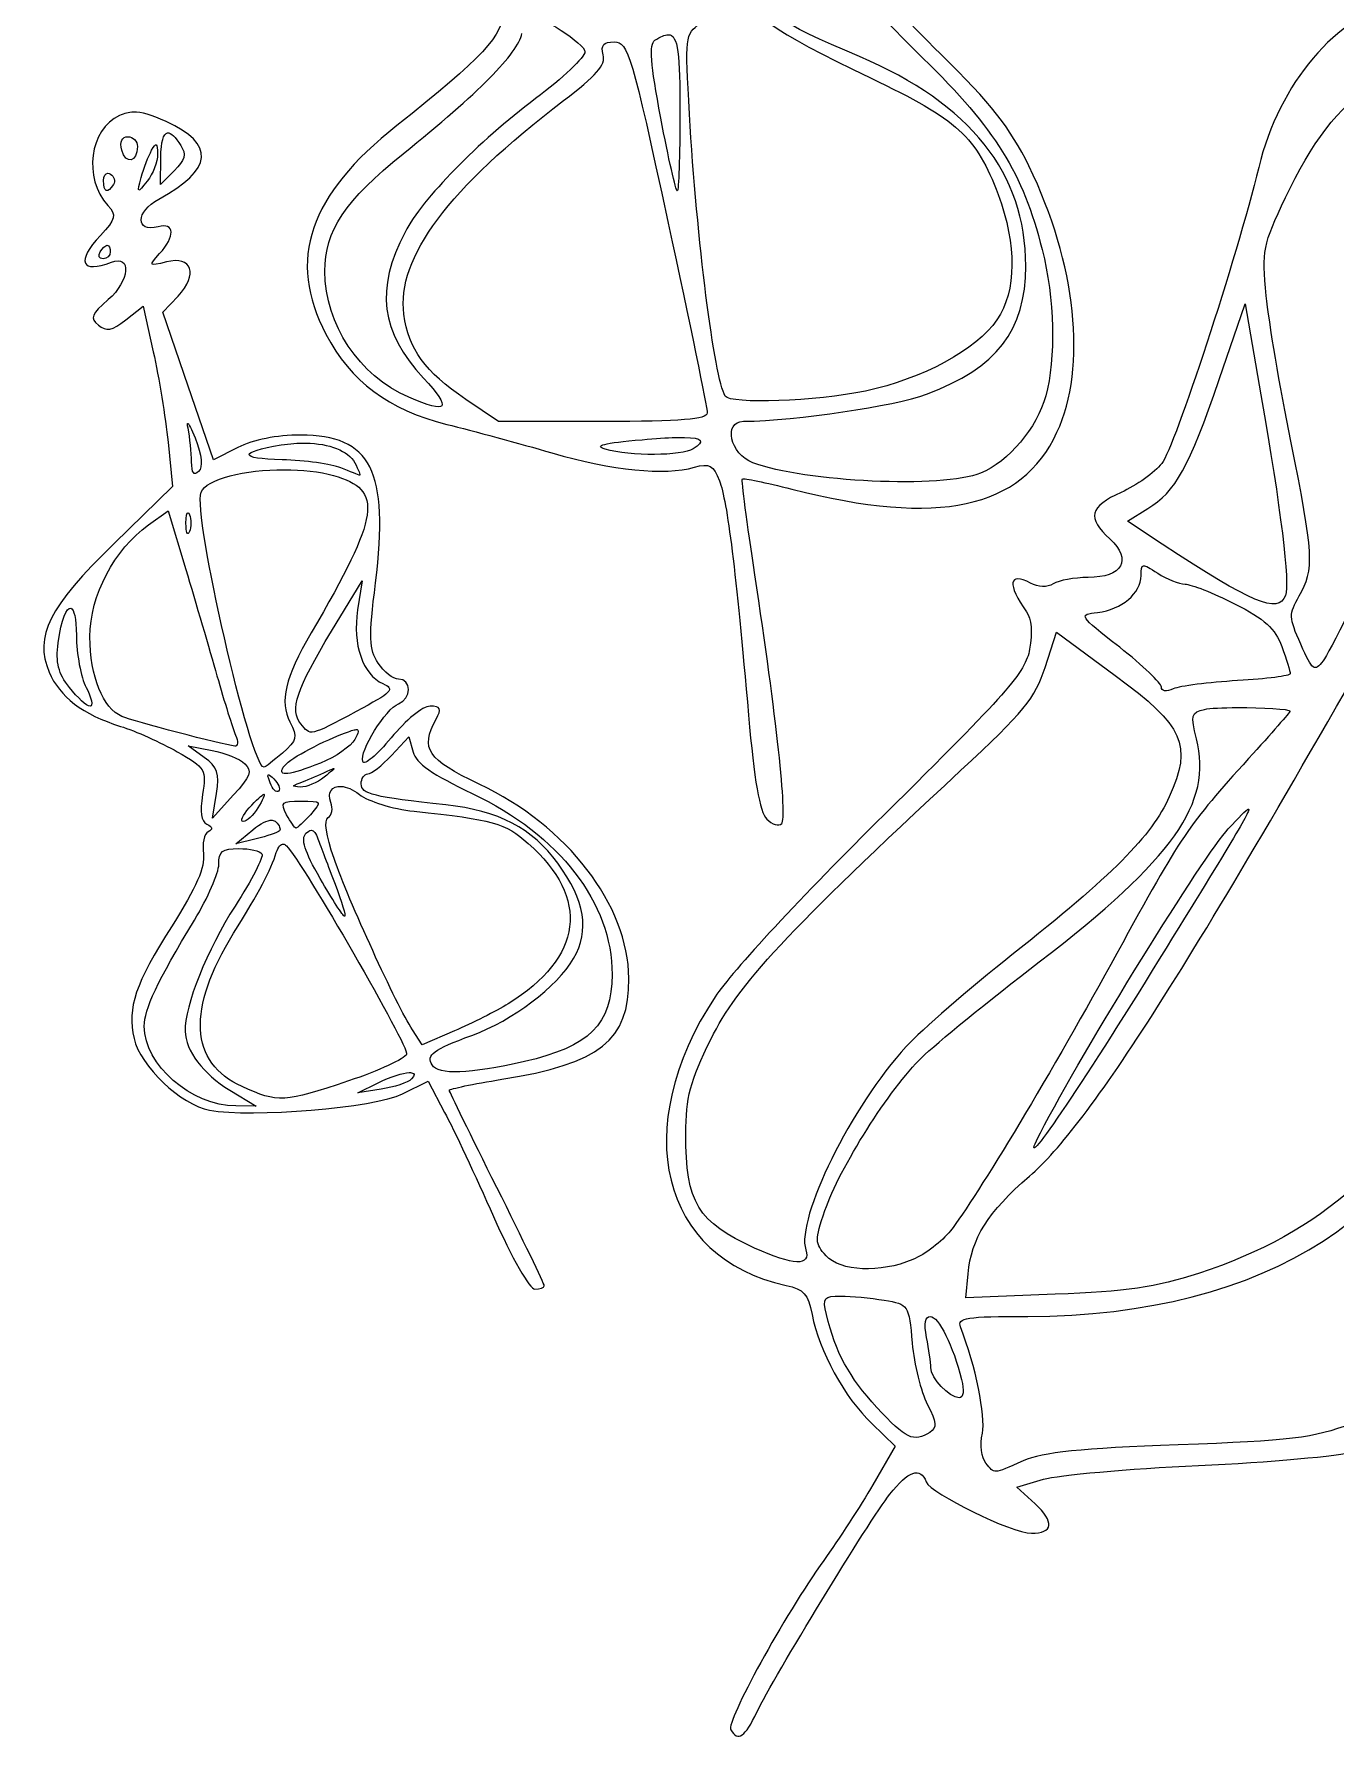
# Model space of a CAD drawing. Extents: x -354 to -51, y 1 to 137.
# Drawn here: x -354.2 to -303.5, y 22.4 to 89 of the extents above; entities that cross this region are included whole.
import ezdxf

# ---------------------------------------------------------------- set-up
doc = ezdxf.new("R2010")
doc.units = 0
doc.layers.add('Layer_1', color=7, linetype='CONTINUOUS')

msp = doc.modelspace()

# ---------------------------------------------------------------- linework, layer by layer
at = {"layer": 'Layer_1', "color": 7}
for points in [[(-331.602306, 88.696849), (-331.602306, 88.696849)], [(-329.503814, 88.976314), (-329.503814, 88.976314)], [(-350.366217, 85.954552), (-350.366753, 85.954552), (-350.366753, 85.954552)], [(-350.586153, 84.994336), (-350.586153, 84.994336)], [(-349.47987, 84.672978), (-349.47987, 84.672978)], [(-349.038333, 85.144267), (-349.037769, 85.144267)], [(-349.038333, 85.144267), (-349.038333, 85.144267)], [(-348.775951, 83.669216), (-349.314488, 83.130676), (-349.301252, 84.193971)], [(-351.37217, 83.568341), (-351.37217, 83.568341)], [(-351.388708, 80.761003), (-351.388708, 80.761003)], [(-346.295472, 72.865396), (-347.250738, 72.378673), (-348.237415, 75.259874), (-349.223528, 78.141628), (-348.627136, 78.776075)], [(-350.669916, 77.851137), (-349.992498, 78.384161), (-349.594509, 76.596021)], [(-308.007512, 75.518945), (-306.998257, 78.467397), (-306.998257, 78.467397)], [(-306.998257, 78.467397), (-306.376465, 74.917569)], [(-332.059788, 73.881836), (-336.131069, 73.881836), (-337.398868, 74.741731)], [(-348.243483, 73.807973), (-348.243483, 73.807973)], [(-349.018493, 73.077613), (-348.841004, 71.347348), (-351.119722, 69.123194)], [(-343.643599, 73.038477), (-343.643599, 73.038477)], [(-328.869915, 73.25841), (-328.869915, 73.25841)], [(-344.4875, 72.000537), (-344.4875, 72.000537)], [(-349.776401, 69.847492), (-349.011861, 70.392091), (-349.011861, 70.392091)], [(-349.011861, 70.392091), (-348.324509, 68.101793)], [(-348.238516, 70.319882), (-348.238516, 70.319882)], [(-310.224509, 69.093979), (-311.589307, 69.995216), (-310.791154, 70.480839)], [(-310.960939, 68.248966), (-310.960939, 68.248966)], [(-342.64092, 65.694635), (-341.449745, 67.664128), (-341.449745, 67.664128)], [(-341.449745, 67.664128), (-341.623932, 66.524216)], [(-352.812491, 66.59036), (-352.812491, 66.59036)], [(-314.800149, 64.282973), (-314.356976, 65.664318), (-314.356976, 65.664318)], [(-314.356976, 65.664318), (-312.058953, 63.965473)], [(-307.293151, 62.715869), (-307.293151, 62.715869)], [(-341.681252, 61.855972), (-341.681252, 61.855972)], [(-340.297149, 60.851106), (-339.619167, 61.578711), (-339.619167, 61.578711)], [(-339.619167, 61.578711), (-339.460981, 60.981193)], [(-348.22971, 61.227588), (-347.303654, 61.045687)], [(-347.605181, 60.772834), (-348.22971, 61.227588), (-348.22971, 61.227588)], [(-345.088887, 60.095941), (-345.088887, 60.095941)], [(-342.549424, 60.33517), (-342.549424, 60.33517)], [(-346.47299, 59.295576), (-347.279948, 58.403711), (-347.130568, 59.36062)], [(-345.275747, 59.329753), (-345.275747, 59.329753)], [(-342.272168, 59.63733), (-342.272168, 59.63733)], [(-343.832095, 59.06517), (-343.832095, 59.06517)], [(-306.868717, 58.752631), (-306.868717, 58.752631)], [(-344.956045, 58.317721), (-344.956045, 58.317721)], [(-345.584413, 57.592323), (-346.377627, 57.398845), (-345.716154, 57.948958)], [(-344.511207, 57.386168), (-344.511207, 57.386168)], [(-343.43467, 57.925257), (-343.43467, 57.925257)], [(-346.260759, 57.213086), (-346.260759, 57.213086)], [(-337.846472, 50.096895), (-339.101571, 49.558909), (-339.48466, 50.144853)], [(-340.69734, 47.822582), (-341.615127, 47.683125), (-340.821377, 48.07063)], [(-339.872179, 47.638477), (-338.874467, 48.131813), (-338.226795, 46.918037)], [(-339.607031, 48.468606), (-339.607031, 48.468606)], [(-346.612972, 47.784547), (-345.583877, 47.161674), (-346.377627, 47.166085)], [(-314.40549, 39.816181), (-317.888056, 39.682785), (-317.802062, 40.612135)], [(-322.768524, 39.747829), (-322.768524, 39.747829)], [(-319.277125, 38.956836), (-319.277125, 38.956836)], [(-321.561912, 34.768701), (-320.644125, 33.88786), (-321.516163, 32.387451)], [(-315.189306, 31.641659), (-315.894861, 32.295952), (-314.864637, 32.598017)]]:
    msp.add_lwpolyline(points, dxfattribs=at)
for points in [[(-322.062969, 91.404969), (-322.193356, 90.753024), (-321.917681, 90.384256), (-319.562649, 88.063503)], [(-326.327714, 90.730283), (-326.492757, 89.866943), (-325.524735, 89.161373), (-321.610962, 87.2907)], [(-322.038698, 88.120828), (-325.25764, 89.486414), (-325.996836, 90.005198), (-325.764934, 90.735795)], [(-318.867564, 88.217292), (-320.246304, 89.570539), (-321.374488, 90.823797), (-321.374488, 91.002032)], [(-300.932681, 90.302539), (-303.45047, 89.698532), (-305.655218, 87.103078), (-306.464123, 83.791034)], [(-335.926571, 89.944249), (-335.926571, 88.96443), (-336.749221, 88.073158), (-340.095981, 85.42759)], [(-334.956432, 89.756836), (-334.498837, 89.756836), (-332.751571, 88.610992), (-332.751571, 88.310998)], [(-328.67425, 85.869666), (-328.85095, 88.900427), (-328.838673, 89.006159), (-328.267427, 89.406263)], [(-339.843505, 84.332878), (-336.910482, 86.68936), (-335.367884, 88.250845), (-335.214412, 89.018207)], [(-332.039412, 88.18918), (-332.14056, 88.576027), (-332.03546, 88.697978), (-331.602306, 88.696849)], [(-331.602306, 88.696849), (-331.070458, 88.695438), (-330.927738, 88.215412), (-329.502714, 81.619244)], [(-329.792104, 85.718081), (-330.198335, 87.855827), (-330.254864, 88.607752), (-330.020309, 88.756932)], [(-330.020309, 88.756932), (-329.804466, 88.89421), (-329.635527, 88.97698), (-329.503814, 88.976314)], [(-329.503814, 88.976314), (-329.108703, 88.974339), (-329.047404, 88.219645), (-329.047404, 85.920378)], [(-332.751571, 88.310998), (-332.751571, 88.103841), (-333.618727, 87.28129), (-334.679177, 86.483169)], [(-333.584465, 86.403243), (-332.308877, 87.373549), (-331.938122, 87.801897), (-332.039412, 88.18918)], [(-315.553654, 79.948511), (-315.553654, 83.569744), (-317.70622, 86.282842), (-322.038698, 88.120828)], [(-319.562649, 88.063503), (-316.706081, 85.24852), (-315.688782, 83.613962), (-314.912587, 80.590676)], [(-315.431847, 83.854424), (-316.155945, 85.337711), (-316.913288, 86.299126), (-318.867564, 88.217292)], [(-305.413495, 82.625764), (-303.415418, 86.829865), (-301.224837, 88.33609), (-296.6558, 88.248158)], [(-321.610962, 87.2907), (-318.203862, 85.66219), (-317.477394, 84.99776), (-316.632392, 82.739313)], [(-339.81596, 78.065561), (-340.11139, 80.26824), (-338.085825, 82.979165), (-333.584465, 86.403243)], [(-334.679177, 86.483169), (-336.928827, 84.79005), (-339.101656, 82.568078), (-339.771849, 81.274735)], [(-350.914123, 85.818403), (-352.087293, 85.283871), (-352.334209, 83.382433), (-351.369432, 82.311572)], [(-350.366753, 85.954552), (-350.555334, 85.951281), (-350.725345, 85.904413), (-350.914123, 85.818403)], [(-349.096753, 85.583035), (-349.685666, 85.843532), (-350.051624, 85.959714), (-350.366217, 85.954552)], [(-349.376238, 82.56072), (-347.257455, 83.703878), (-347.162938, 84.727622), (-349.096753, 85.583035)], [(-340.095981, 85.42759), (-343.530795, 82.712409), (-344.382626, 80.204035), (-342.86032, 77.29)], [(-329.149936, 82.87767), (-329.206408, 82.87767), (-329.495263, 84.15584), (-329.792104, 85.718081)], [(-329.047404, 85.920378), (-329.047404, 84.246888), (-329.093491, 82.87767), (-329.149936, 82.87767)], [(-327.282415, 74.874023), (-327.707442, 75.585604), (-328.388162, 80.963833), (-328.67425, 85.869666)], [(-350.820426, 84.467924), (-350.909608, 84.808919), (-350.827199, 84.994336), (-350.586153, 84.994336)], [(-350.586153, 84.994336), (-350.381485, 84.994336), (-350.214071, 84.82259), (-350.214071, 84.612896)], [(-349.660662, 84.46517), (-349.571, 84.623652), (-349.514781, 84.695184), (-349.47987, 84.672978)], [(-349.47987, 84.672978), (-349.444931, 84.650768), (-349.4313, 84.534972), (-349.428054, 84.317443)], [(-349.301252, 84.193971), (-349.293632, 84.805487), (-349.203998, 85.123495), (-349.038333, 85.144267)], [(-349.037769, 85.144267), (-348.908934, 85.16041), (-348.734606, 84.996642), (-348.516871, 84.651479)], [(-348.516871, 84.651479), (-348.301, 84.309231), (-348.360407, 84.084748), (-348.775951, 83.669216)], [(-350.214071, 84.612896), (-350.214071, 84.00112), (-350.66986, 83.892123), (-350.820426, 84.467924)], [(-350.063054, 83.406836), (-349.965151, 83.770638), (-349.784162, 84.246888), (-349.660662, 84.46517)], [(-349.428054, 84.317443), (-349.423538, 84.017833), (-349.604612, 83.541583), (-349.830418, 83.25911)], [(-342.902201, 79.747317), (-342.908692, 81.309804), (-342.103371, 82.517207), (-339.843505, 84.332878)], [(-351.536988, 83.28998), (-351.536988, 83.460143), (-351.468605, 83.565098), (-351.37217, 83.568341)], [(-351.37217, 83.568341), (-351.340025, 83.56947), (-351.304973, 83.559225), (-351.268002, 83.536371)], [(-351.268002, 83.536371), (-351.120117, 83.444968), (-351.067398, 83.259531), (-351.151134, 83.124064)], [(-349.830418, 83.25911), (-350.224908, 82.765625), (-350.234081, 82.771272), (-350.063054, 83.406836)], [(-314.334934, 73.458503), (-313.148472, 76.006572), (-313.575079, 80.050881), (-315.431847, 83.854424)], [(-306.464123, 83.791034), (-307.325353, 80.264806), (-309.743207, 72.881187), (-310.246014, 72.24197)], [(-351.151134, 83.124064), (-351.377927, 82.757073), (-351.536988, 82.82523), (-351.536988, 83.28998)], [(-316.632392, 82.739313), (-315.894607, 80.767379), (-315.911484, 78.973645), (-316.678141, 77.850586)], [(-351.369432, 82.311572), (-351.021001, 81.924834), (-351.052299, 81.79817), (-351.661024, 81.14134)], [(-349.403783, 81.482544), (-350.306979, 81.246332), (-350.286038, 82.069891), (-349.376238, 82.56072)], [(-306.167564, 78.789306), (-306.341667, 80.55981), (-306.3032, 80.753823), (-305.413495, 82.625764)], [(-349.347564, 80.431376), (-348.731417, 81.112186), (-348.760232, 81.650836), (-349.403783, 81.482544)], [(-329.502714, 81.619244), (-328.661917, 77.727363), (-327.977415, 74.394468), (-327.981366, 74.212564)], [(-351.661024, 81.14134), (-352.607682, 80.119918), (-352.409139, 79.639523), (-351.229422, 80.098992)], [(-351.669294, 80.49642), (-351.579349, 80.641939), (-351.452886, 80.761003), (-351.388708, 80.761003)], [(-351.388708, 80.761003), (-351.324531, 80.761003), (-351.272404, 80.641939), (-351.272404, 80.49642)], [(-339.771849, 81.274735), (-340.939007, 79.022387), (-340.73307, 77.402641), (-339.047554, 75.574066)], [(-351.552425, 80.231836), (-351.706547, 80.231836), (-351.75921, 80.350898), (-351.669294, 80.49642)], [(-351.272404, 80.49642), (-351.272404, 80.350898), (-351.398332, 80.231836), (-351.552425, 80.231836)], [(-351.229422, 80.098992), (-350.427177, 80.411457), (-350.516613, 79.360125), (-351.353995, 78.636067)], [(-349.085182, 80.107814), (-349.777106, 79.934151), (-349.786843, 79.945945), (-349.347564, 80.431376)], [(-348.627136, 78.776075), (-347.831043, 79.623484), (-348.083971, 80.359099), (-349.085182, 80.107814)], [(-314.912587, 80.590676), (-314.43391, 78.726187), (-314.374248, 76.312532), (-314.771476, 74.882292)], [(-339.628536, 74.832132), (-341.570141, 75.67412), (-342.893452, 77.660944), (-342.902201, 79.747317)], [(-319.423203, 74.95009), (-316.668884, 75.980613), (-315.553654, 77.421535), (-315.553654, 79.948511)], [(-305.212298, 73.112891), (-305.636676, 75.209266), (-306.066726, 77.763662), (-306.167564, 78.789306)], [(-351.353995, 78.636067), (-352.019221, 78.060879), (-352.073295, 77.921337), (-351.737648, 77.642778)], [(-337.398868, 74.741731), (-339.009792, 75.834498), (-339.631359, 76.689417), (-339.81596, 78.065561)], [(-351.737648, 77.642778), (-351.42249, 77.381228), (-351.21627, 77.421369), (-350.669916, 77.851137)], [(-316.678141, 77.850586), (-317.474656, 76.683761), (-319.581135, 75.541297), (-321.804453, 75.070257)], [(-342.86032, 77.29), (-341.890209, 75.433006), (-340.420367, 74.337385), (-338.136936, 73.768284)], [(-349.594509, 76.596021), (-349.375391, 75.612581), (-349.116001, 74.029188), (-349.018493, 73.077613)], [(-339.047554, 75.574066), (-337.926031, 74.357347), (-338.079814, 74.16052), (-339.628536, 74.832132)], [(-310.791154, 70.480839), (-309.701043, 71.143779), (-309.18658, 72.074423), (-308.007512, 75.518945)], [(-321.804453, 75.070257), (-323.733809, 74.661495), (-327.083759, 74.541441), (-327.282415, 74.874023)], [(-326.563087, 73.888452), (-324.485818, 73.913824), (-320.680786, 74.479572), (-319.423203, 74.95009)], [(-314.771476, 74.882292), (-315.121742, 73.621032), (-316.217413, 72.321757), (-317.318644, 71.861631)], [(-306.376465, 74.917569), (-305.601596, 70.494275), (-305.242073, 67.555035), (-305.419562, 67.092518)], [(-327.981366, 74.212564), (-327.987011, 73.962631), (-328.983199, 73.881836), (-332.059788, 73.881836)], [(-348.238516, 73.617253), (-348.266173, 73.753679), (-348.265778, 73.814981), (-348.243483, 73.807973)], [(-348.243483, 73.807973), (-348.206088, 73.796289), (-348.106182, 73.595028), (-347.966764, 73.236914)], [(-348.100706, 72.307564), (-348.103529, 72.664093), (-348.164799, 73.253452), (-348.238516, 73.617253)], [(-343.846997, 73.35267), (-344.774548, 73.35267), (-345.701902, 73.168017), (-346.295472, 72.865396)], [(-340.923344, 67.585854), (-340.386529, 71.953937), (-341.095471, 73.35267), (-343.846997, 73.35267)], [(-338.136936, 73.768284), (-337.139365, 73.519658), (-335.297526, 73.019137), (-334.044177, 72.656484)], [(-326.197637, 72.266775), (-327.090363, 72.606192), (-327.377072, 73.878489), (-326.563087, 73.888452)], [(-324.681794, 71.239861), (-318.927339, 69.77725), (-315.729846, 70.462768), (-314.334934, 73.458503)], [(-347.966764, 73.236914), (-347.693065, 72.533782), (-347.648699, 72.108042), (-347.829519, 71.927227)], [(-344.566325, 72.384735), (-346.271257, 72.428502), (-346.286949, 72.680611), (-344.602703, 72.965165)], [(-344.602703, 72.965165), (-344.272108, 73.021019), (-343.948286, 73.044209), (-343.643599, 73.038477)], [(-343.643599, 73.038477), (-342.729481, 73.021262), (-341.985995, 72.740287), (-341.735833, 72.27284)], [(-334.044177, 72.656484), (-331.65638, 71.965587), (-329.657287, 71.763237), (-328.48296, 72.093143)], [(-331.957821, 72.800352), (-332.432011, 72.935853), (-332.026062, 73.040975), (-330.524668, 73.171319)], [(-328.525971, 72.81303), (-328.973914, 72.529727), (-330.984493, 72.522228), (-331.957821, 72.800352)], [(-330.524668, 73.171319), (-329.992002, 73.217564), (-329.55738, 73.246069), (-329.215524, 73.255656)], [(-329.215524, 73.255656), (-329.087339, 73.259249), (-328.972192, 73.260138), (-328.869915, 73.25841)], [(-328.869915, 73.25841), (-328.154086, 73.246331), (-328.067585, 73.102903), (-328.525971, 72.81303)], [(-304.879361, 67.074879), (-304.285932, 68.108956), (-304.318134, 68.695806), (-305.212298, 73.112891)], [(-347.829519, 71.927227), (-348.010339, 71.74641), (-348.097884, 71.870055), (-348.100706, 72.307564)], [(-347.731955, 71.116389), (-347.527965, 71.648033), (-346.000917, 71.999022), (-344.4875, 72.000537)], [(-342.276571, 72.070543), (-342.640384, 72.220231), (-343.670777, 72.361734), (-344.566325, 72.384735)], [(-344.4875, 72.000537), (-343.799583, 72.001102), (-343.114263, 71.929751), (-342.557693, 71.770131)], [(-341.539604, 71.781705), (-341.581091, 71.790934), (-341.912758, 71.920855), (-342.276571, 72.070543)], [(-341.735833, 72.27284), (-341.586397, 71.993626), (-341.498089, 71.772477), (-341.539604, 71.781705)], [(-328.48296, 72.093143), (-327.884762, 72.261189), (-327.746501, 72.186406), (-327.505116, 71.563976)], [(-317.318644, 71.861631), (-318.749906, 71.263613), (-324.214434, 71.512764), (-326.197637, 72.266775)], [(-310.246014, 72.24197), (-310.524596, 71.887821), (-311.237545, 71.379781), (-311.830212, 71.112531)], [(-342.557693, 71.770131), (-340.604094, 71.209841), (-340.739928, 70.258134), (-343.434134, 65.62849)], [(-327.505116, 71.563976), (-327.197297, 70.770226), (-326.859448, 68.046265), (-326.370696, 62.415455)], [(-326.122651, 67.897842), (-326.43095, 69.918316), (-326.649362, 71.602954), (-326.608271, 71.641147)], [(-326.608271, 71.641147), (-326.567207, 71.679335), (-325.700418, 71.498769), (-324.681794, 71.239861)], [(-345.275182, 60.388086), (-345.797914, 60.388086), (-348.059333, 70.263293), (-347.731955, 71.116389)], [(-311.830212, 71.112531), (-313.067531, 70.554575), (-313.169836, 70.130657), (-312.269519, 69.296276)], [(-348.320106, 69.913086), (-348.320106, 70.185936), (-348.28638, 70.337712), (-348.238516, 70.319882)], [(-348.238516, 70.319882), (-348.222711, 70.313955), (-348.205044, 70.289292), (-348.1867, 70.243814)], [(-348.1867, 70.243814), (-348.113294, 70.061914), (-348.113294, 69.764259), (-348.1867, 69.582356)], [(-300.954158, 70.442253), (-302.398684, 67.459077), (-303.748045, 64.802756), (-303.952769, 64.539287)], [(-352.066154, 65.482418), (-352.066154, 67.090709), (-351.122657, 68.888865), (-349.776401, 69.847492)], [(-348.1867, 69.582356), (-348.260106, 69.400455), (-348.320106, 69.549285), (-348.320106, 69.913086)], [(-351.119722, 69.123194), (-353.685969, 66.618357), (-354.24316, 65.515333), (-353.65642, 64.098868)], [(-312.269519, 69.296276), (-311.391836, 68.482875), (-311.778706, 67.797568), (-313.118952, 67.792009)], [(-305.419562, 67.092518), (-305.701305, 66.358289), (-306.726251, 66.785153), (-310.224509, 69.093979)], [(-348.324509, 68.101793), (-347.946557, 66.842229), (-347.400316, 64.978606), (-347.110727, 63.959961)], [(-315.363493, 67.571523), (-316.223706, 68.031906), (-316.293923, 67.52278), (-315.51784, 66.450352)], [(-311.055738, 67.867526), (-311.055738, 68.112715), (-311.046989, 68.236935), (-310.960939, 68.248966)], [(-310.960939, 68.248966), (-310.874974, 68.260989), (-310.711455, 68.161057), (-310.403099, 67.959028)], [(-340.821913, 64.452197), (-341.176243, 64.992968), (-341.190157, 65.414746), (-340.923344, 67.585854)], [(-325.074788, 58.188187), (-324.854542, 58.42982), (-325.281911, 62.388303), (-326.122651, 67.897842)], [(-314.480984, 67.546168), (-314.716809, 67.396965), (-315.055335, 67.406623), (-315.363493, 67.571523)], [(-313.118952, 67.792009), (-313.657432, 67.789751), (-314.270531, 67.679306), (-314.480984, 67.546168)], [(-312.74797, 66.429406), (-311.806054, 66.53794), (-311.055738, 67.175424), (-311.055738, 67.867526)], [(-310.403099, 67.959028), (-310.044423, 67.72401), (-309.565153, 67.531836), (-309.337597, 67.531836)], [(-309.337597, 67.531836), (-309.110041, 67.531836), (-308.24139, 67.187271), (-307.407254, 66.766199)], [(-315.406476, 44.427647), (-313.074106, 46.443783), (-309.15514, 52.59728), (-300.861024, 67.267253)], [(-307.407254, 66.766199), (-306.22192, 66.167848), (-305.818625, 65.802565), (-305.562339, 65.093812)], [(-304.821505, 65.185314), (-305.288132, 66.242998), (-305.291518, 66.356739), (-304.879361, 67.074879)], [(-353.302542, 65.248701), (-353.179662, 66.169928), (-352.971608, 66.635253), (-352.812491, 66.59036)], [(-352.812491, 66.59036), (-352.688765, 66.555444), (-352.594898, 66.211934), (-352.593684, 65.534231)], [(-341.623932, 66.524216), (-341.829023, 65.18576), (-341.421974, 63.999227), (-340.637255, 63.649077)], [(-315.51784, 66.450352), (-315.32703, 66.186686), (-315.283455, 65.645401), (-315.400972, 64.995144)], [(-311.888068, 65.0668), (-313.486941, 66.319819), (-313.501334, 66.3426), (-312.74797, 66.429406)], [(-352.593684, 65.534231), (-352.593684, 64.813904), (-352.420992, 63.897122), (-352.212233, 63.496939)], [(-350.81876, 62.369154), (-351.562529, 62.683453), (-352.066154, 63.939729), (-352.066154, 65.482418)], [(-343.434134, 65.62849), (-344.459673, 63.866272), (-344.677436, 62.953814), (-344.263162, 62.155283)], [(-343.842566, 62.08252), (-344.280067, 62.609675), (-344.003348, 63.442177), (-342.64092, 65.694635)], [(-352.865408, 63.496939), (-353.307735, 64.058096), (-353.407895, 64.458784), (-353.302542, 65.248701)], [(-315.400972, 64.995144), (-315.564661, 64.089425), (-316.275071, 63.280726), (-321.076292, 58.536003)], [(-310.261988, 63.517335), (-310.261988, 63.66877), (-310.993705, 64.365921), (-311.888068, 65.0668)], [(-305.562339, 65.093812), (-305.381999, 64.595049), (-305.234904, 64.118878), (-305.234904, 64.035478)], [(-303.952769, 64.539287), (-304.297588, 64.095502), (-304.361511, 64.142712), (-304.821505, 65.185314)], [(-353.65642, 64.098868), (-353.259051, 63.139502), (-352.34039, 62.440438), (-350.875544, 61.982752)], [(-340.022095, 63.82767), (-340.237036, 63.82767), (-340.596756, 64.108563), (-340.821913, 64.452197)], [(-318.094219, 60.255795), (-315.62469, 62.547758), (-315.184254, 63.086362), (-314.800149, 64.282973)], [(-305.234904, 64.035478), (-305.234904, 63.952079), (-306.15763, 63.831099), (-307.285418, 63.767034)], [(-352.062288, 62.769336), (-352.188611, 62.769336), (-352.549968, 63.096759), (-352.865408, 63.496939)], [(-352.212233, 63.496939), (-352.003473, 63.096759), (-351.935937, 62.769336), (-352.062288, 62.769336)], [(-347.110727, 63.959961), (-346.821111, 62.941314), (-346.495285, 61.899519), (-346.386432, 61.644856)], [(-340.637255, 63.649077), (-340.155276, 63.434018), (-340.272991, 63.311429), (-341.685118, 62.55877)], [(-340.022095, 62.866901), (-339.514462, 63.061992), (-339.51387, 63.82767), (-340.022095, 63.82767)], [(-312.058953, 63.965473), (-309.353486, 61.964938), (-309.049081, 61.278675), (-309.956059, 59.228328)], [(-309.798974, 63.44623), (-310.074282, 63.324682), (-310.261988, 63.353627), (-310.261988, 63.517335)], [(-307.285418, 63.767034), (-308.413206, 63.702967), (-309.544297, 63.558664), (-309.798974, 63.44623)], [(-341.424401, 60.610226), (-341.558062, 61.011208), (-340.524733, 62.674019), (-340.022095, 62.866901)], [(-338.795642, 62.769336), (-339.077695, 62.769336), (-339.749694, 62.223087), (-340.31205, 61.536818)], [(-338.562498, 62.257258), (-338.336043, 62.680403), (-338.376768, 62.769336), (-338.795642, 62.769336)], [(-308.580226, 62.645864), (-308.383601, 62.693469), (-307.865046, 62.714879), (-307.293151, 62.715869)], [(-307.293151, 62.715869), (-306.339974, 62.71756), (-305.239222, 62.662103), (-305.23657, 62.575859)], [(-350.875544, 61.982752), (-350.29346, 61.800885), (-349.297526, 61.354895), (-348.66295, 60.991667)], [(-346.415106, 61.209395), (-346.911902, 61.269656), (-350.375559, 62.181857), (-350.81876, 62.369154)], [(-344.263162, 62.155283), (-343.95458, 61.560488), (-343.984439, 61.436768), (-344.55529, 60.940404)], [(-341.685118, 62.55877), (-343.522808, 61.579304), (-343.44023, 61.597753), (-343.842566, 62.08252)], [(-336.879071, 59.731036), (-338.921231, 60.70012), (-339.184488, 61.09507), (-338.562498, 62.257258)], [(-326.370696, 62.415455), (-326.151155, 59.886462), (-325.931869, 58.6335), (-325.661838, 58.363472)], [(-308.889456, 61.490517), (-309.125197, 62.419302), (-309.098047, 62.520493), (-308.580226, 62.645864)], [(-305.23657, 62.575859), (-305.23657, 62.542379), (-305.965634, 61.70894), (-306.858783, 60.723776)], [(-346.386432, 61.644856), (-346.277607, 61.390195), (-346.290392, 61.194268), (-346.415106, 61.209395)], [(-344.523878, 60.38974), (-344.346417, 60.67687), (-343.220576, 61.301899), (-342.138762, 61.713207)], [(-341.731967, 61.474532), (-341.877255, 61.203068), (-342.478275, 60.788131), (-343.067584, 60.552348)], [(-342.138762, 61.713207), (-341.912025, 61.799415), (-341.764281, 61.84989), (-341.681252, 61.855972)], [(-341.681252, 61.855972), (-341.542878, 61.866104), (-341.583095, 61.752704), (-341.731967, 61.474532)], [(-340.31205, 61.536818), (-340.867577, 60.858867), (-341.368295, 60.44187), (-341.424401, 60.610226)], [(-315.024488, 52.789583), (-309.787403, 56.813581), (-308.254174, 58.987672), (-308.889456, 61.490517)], [(-348.66295, 60.991667), (-347.551163, 60.355281), (-347.515434, 60.29455), (-347.670769, 59.323138)], [(-347.130568, 59.36062), (-347.005966, 60.157934), (-347.085102, 60.393655), (-347.605181, 60.772834)], [(-347.303654, 61.045687), (-346.794328, 60.945673), (-346.217607, 60.711454), (-346.022083, 60.52534)], [(-344.55529, 60.940404), (-344.904878, 60.636448), (-345.228728, 60.388086), (-345.275182, 60.388086)], [(-341.228708, 60.123503), (-341.089093, 60.123503), (-340.669965, 60.450926), (-340.297149, 60.851106)], [(-339.460981, 60.981193), (-339.347754, 60.553122), (-338.693845, 60.094866), (-337.151924, 59.362827)], [(-306.858783, 60.723776), (-309.216157, 58.123566), (-309.456497, 57.768099), (-312.003271, 53.112045)], [(-346.022083, 60.52534), (-345.726766, 60.244249), (-345.80274, 60.036384), (-346.47299, 59.295576)], [(-345.037608, 59.781199), (-345.127354, 60.016877), (-345.148944, 60.117218), (-345.088887, 60.095941)], [(-345.088887, 60.095941), (-345.052819, 60.083185), (-344.987316, 60.026735), (-344.889328, 59.929475)], [(-343.067584, 60.552348), (-344.29748, 60.060237), (-344.75959, 60.008371), (-344.523878, 60.38974)], [(-343.863535, 59.783403), (-343.645264, 59.864338), (-343.229071, 60.039776), (-342.938044, 60.173662)], [(-342.922042, 60.005543), (-343.204518, 59.779232), (-343.621247, 59.603797), (-343.848097, 59.615283)], [(-342.938044, 60.173662), (-342.742802, 60.263488), (-342.620572, 60.319151), (-342.570929, 60.332412)], [(-342.549424, 60.33517), (-342.520891, 60.328154), (-342.645661, 60.226966), (-342.922042, 60.005543)], [(-342.570929, 60.332412), (-342.560571, 60.335175), (-342.553516, 60.336172), (-342.549424, 60.33517)], [(-341.482821, 59.738755), (-341.482821, 59.950442), (-341.368352, 60.123503), (-341.228708, 60.123503)], [(-327.831986, 49.786564), (-326.794735, 51.897792), (-324.867016, 53.970009), (-318.094219, 60.255795)], [(-347.670769, 59.323138), (-347.779933, 58.640555), (-347.725238, 58.265595), (-347.501549, 58.161175)], [(-345.84846, 58.800586), (-345.585062, 59.091628), (-345.327196, 59.329753), (-345.275747, 59.329753)], [(-345.275747, 59.329753), (-345.224298, 59.329753), (-345.330978, 59.091628), (-345.512757, 58.800586)], [(-344.708536, 59.454879), (-344.789986, 59.373419), (-344.938237, 59.520262), (-345.037608, 59.781199)], [(-344.889328, 59.929475), (-344.708508, 59.749999), (-344.627059, 59.536343), (-344.708536, 59.454879)], [(-343.848097, 59.615283), (-344.204318, 59.633317), (-344.206294, 59.656287), (-343.863535, 59.783403)], [(-342.66409, 59.004534), (-342.823461, 59.419824), (-342.616903, 59.65274), (-342.272168, 59.63733)], [(-342.272168, 59.63733), (-342.065328, 59.628073), (-341.808929, 59.529315), (-341.55174, 59.326996)], [(-341.55174, 59.326996), (-341.198623, 59.049244), (-340.269745, 58.764245), (-339.418535, 58.672153)], [(-338.178281, 58.916893), (-341.007869, 59.221098), (-341.482821, 59.339467), (-341.482821, 59.738755)], [(-337.151924, 59.362827), (-333.738954, 57.742504), (-331.693238, 55.094964), (-331.693238, 52.299002)], [(-331.0417, 52.141906), (-331.06202, 55.016641), (-333.428876, 58.093781), (-336.879071, 59.731036)], [(-346.084934, 58.27142), (-346.218002, 58.27142), (-346.111745, 58.509545), (-345.84846, 58.800586)], [(-345.512757, 58.800586), (-345.694508, 58.509545), (-345.951866, 58.27142), (-346.084934, 58.27142)], [(-344.393238, 58.536003), (-344.648931, 59.013769), (-344.59418, 59.06517), (-343.832095, 59.06517)], [(-343.832095, 59.06517), (-343.004789, 59.06517), (-342.997818, 59.054671), (-343.46721, 58.536003)], [(-342.771024, 58.424658), (-342.624495, 58.515229), (-342.576489, 58.776228), (-342.66409, 59.004534)], [(-339.418535, 58.672153), (-336.315925, 58.336478), (-335.877408, 58.212379), (-334.965266, 57.411523)], [(-333.812106, 56.645334), (-334.791671, 57.997616), (-336.137081, 58.697448), (-338.178281, 58.916893)], [(-309.956059, 59.228328), (-310.623825, 57.718679), (-312.176781, 56.158724), (-316.09109, 53.063536)], [(-306.868717, 58.752631), (-306.702912, 58.784195), (-307.599729, 57.342183), (-310.618068, 52.450586)], [(-307.653634, 57.981479), (-307.238654, 58.419124), (-306.94407, 58.738283), (-306.868717, 58.752631)], [(-347.501549, 58.161175), (-347.281698, 58.058551), (-347.26626, 57.960261), (-347.455236, 57.86793)], [(-345.716154, 57.948958), (-345.415108, 58.19912), (-345.138502, 58.329806), (-344.956045, 58.317721)], [(-344.956045, 58.317721), (-344.895198, 58.313685), (-344.845217, 58.293704), (-344.807766, 58.257089)], [(-344.807766, 58.257089), (-344.672045, 58.124323), (-344.612666, 57.963806), (-344.676024, 57.900453)], [(-344.027788, 58.006836), (-344.072859, 58.006836), (-344.237479, 58.244961), (-344.393238, 58.536003)], [(-343.46721, 58.536003), (-343.73058, 58.244961), (-343.982689, 58.006836), (-344.027788, 58.006836)], [(-342.543356, 56.822827), (-342.858965, 57.740179), (-342.941092, 58.319567), (-342.771024, 58.424658)], [(-321.076292, 58.536003), (-324.277115, 55.372859), (-327.026326, 52.411307), (-327.671571, 51.431389)], [(-325.661838, 58.363472), (-325.446842, 58.148475), (-325.182794, 58.069693), (-325.074788, 58.188187)], [(-347.455236, 57.86793), (-347.61139, 57.791617), (-347.693883, 57.404667), (-347.638793, 57.008035)], [(-344.676024, 57.900453), (-344.739383, 57.837088), (-345.148154, 57.698495), (-345.584413, 57.592323)], [(-344.79453, 57.058745), (-344.725018, 57.286998), (-344.619693, 57.403558), (-344.511207, 57.386168)], [(-344.511207, 57.386168), (-344.475054, 57.380382), (-344.43876, 57.359723), (-344.403172, 57.323328)], [(-344.403172, 57.323328), (-343.759254, 56.664861), (-339.60404, 49.461294), (-339.709562, 49.186289)], [(-343.082457, 56.043408), (-343.690561, 57.106274), (-343.846714, 57.600877), (-343.639733, 57.807847)], [(-343.639733, 57.807847), (-343.562122, 57.885461), (-343.495094, 57.925015), (-343.43467, 57.925257)], [(-343.43467, 57.925257), (-343.333973, 57.92554), (-343.251254, 57.816133), (-343.168986, 57.587911)], [(-343.168986, 57.587911), (-343.06843, 57.308918), (-342.768992, 56.515247), (-342.503139, 55.824023)], [(-334.965266, 57.411523), (-332.536292, 55.278857), (-332.82667, 52.961595), (-335.748545, 51.155782)], [(-314.980941, 46.12098), (-313.30804, 49.349007), (-308.5754, 57.009398), (-307.653634, 57.981479)], [(-347.638793, 57.008035), (-347.566432, 56.487013), (-347.905973, 55.708788), (-348.862509, 54.202899)], [(-347.039071, 56.602341), (-347.039071, 57.101981), (-346.897198, 57.213086), (-346.260759, 57.213086)], [(-346.459189, 53.905795), (-345.467037, 55.498479), (-345.00106, 56.380649), (-344.79453, 57.058745)], [(-345.354007, 57.005278), (-345.283423, 56.891077), (-345.755129, 55.975367), (-346.40187, 54.97019)], [(-346.260759, 57.213086), (-345.832797, 57.213086), (-345.424562, 57.119473), (-345.354007, 57.005278)], [(-339.48466, 50.144853), (-340.086724, 51.064926), (-341.997623, 55.236687), (-342.543356, 56.822827)], [(-347.98937, 54.419527), (-347.466525, 55.284092), (-347.039071, 56.266361), (-347.039071, 56.602341)], [(-342.128292, 54.567253), (-342.188264, 54.567253), (-342.617834, 55.231325), (-343.082457, 56.043408)], [(-333.198611, 52.924079), (-332.557741, 54.021382), (-332.748184, 55.176656), (-333.812106, 56.645334)], [(-342.503139, 55.824023), (-342.237201, 55.132801), (-342.068348, 54.567253), (-342.128292, 54.567253)], [(-346.40187, 54.97019), (-347.492828, 53.274602), (-348.374631, 51.067469), (-348.352618, 50.087526)], [(-348.862509, 54.202899), (-350.30791, 51.927366), (-350.61319, 51.01974), (-350.344176, 49.79483)], [(-349.948387, 50.278246), (-349.948387, 50.943136), (-349.438016, 52.024112), (-347.98937, 54.419527)], [(-346.132884, 47.925108), (-348.181535, 48.855569), (-348.296258, 50.95675), (-346.459189, 53.905795)], [(-337.166797, 49.92106), (-335.56098, 50.512281), (-333.851532, 51.806121), (-333.198611, 52.924079)], [(-316.09109, 53.063536), (-317.769155, 51.736635), (-319.624541, 50.126969), (-320.214724, 49.486703)], [(-319.606732, 49.06502), (-319.050839, 49.604025), (-316.989008, 51.280101), (-315.024488, 52.789583)], [(-312.003271, 53.112045), (-314.44946, 48.639875), (-317.490828, 43.569903), (-318.49108, 42.296649)], [(-335.99216, 48.207881), (-332.156449, 48.821578), (-331.024766, 49.72121), (-331.0417, 52.141906)], [(-331.693238, 52.299002), (-331.693238, 50.357166), (-332.579387, 49.47746), (-335.117384, 48.900208)], [(-310.618068, 52.450586), (-313.613744, 47.595735), (-316.04379, 44.070082), (-314.980941, 46.12098)], [(-327.671571, 51.431389), (-331.050702, 46.299547), (-329.804437, 41.221111), (-324.906668, 40.164547)], [(-335.748545, 51.155782), (-336.212321, 50.869149), (-337.156242, 50.392763), (-337.846472, 50.096895)], [(-346.377627, 47.166085), (-348.116793, 47.176302), (-349.945565, 48.770646), (-349.948387, 50.278246)], [(-348.352618, 50.087526), (-348.33512, 49.319994), (-347.649348, 48.411868), (-346.612972, 47.784547)], [(-350.344176, 49.79483), (-350.109705, 48.727387), (-348.511594, 47.211122), (-347.401783, 47.002924)], [(-338.718483, 48.76957), (-338.957158, 49.155763), (-338.67265, 49.366643), (-337.166797, 49.92106)], [(-328.815898, 46.076883), (-328.815898, 47.511463), (-328.658813, 48.103608), (-327.831986, 49.786564)], [(-320.214724, 49.486703), (-322.34409, 47.176618), (-324.522705, 42.769484), (-324.136625, 41.553061)], [(-315.472628, 38.956836), (-306.155654, 38.956836), (-299.707723, 43.133683), (-298.544798, 49.922714)], [(-339.709562, 49.186289), (-339.776449, 49.011999), (-340.795046, 48.543717), (-341.972844, 48.146147)], [(-335.117384, 48.900208), (-337.268481, 48.410954), (-338.46993, 48.367407), (-338.718483, 48.76957)], [(-323.390288, 43.084887), (-322.825138, 44.743521), (-320.859573, 47.850232), (-319.606732, 49.06502)], [(-299.569519, 48.992814), (-300.687994, 45.167853), (-303.967473, 42.200431), (-308.806794, 40.634185)], [(-341.972844, 48.146147), (-344.494302, 47.295019), (-344.719938, 47.283371), (-346.132884, 47.925108)], [(-340.821377, 48.07063), (-340.312841, 48.318862), (-339.85423, 48.457515), (-339.607031, 48.468606)], [(-339.519937, 48.222215), (-339.662742, 48.079421), (-340.192558, 47.899468), (-340.69734, 47.822582)], [(-339.607031, 48.468606), (-339.571725, 48.470192), (-339.540652, 48.469543), (-339.514434, 48.465851)], [(-339.514434, 48.465851), (-339.388619, 48.448128), (-339.373154, 48.36888), (-339.519937, 48.222215)], [(-338.042702, 47.780689), (-338.042702, 47.835423), (-337.11992, 48.027442), (-335.99216, 48.207881)], [(-347.401783, 47.002924), (-345.767632, 46.696355), (-340.955658, 47.102425), (-339.872179, 47.638477)], [(-336.190618, 43.98392), (-337.209271, 46.017334), (-338.042702, 47.725955), (-338.042702, 47.780689)], [(-338.226795, 46.918037), (-337.870602, 46.250212), (-337.013352, 44.423789), (-336.321795, 42.859439)], [(-326.132021, 41.623063), (-328.362056, 42.634584), (-328.815898, 43.387375), (-328.815898, 46.076883)], [(-317.802062, 40.612135), (-317.672268, 42.00861), (-317.039893, 43.015708), (-315.406476, 44.427647)], [(-334.338535, 40.150769), (-334.338535, 40.225468), (-335.171965, 41.950506), (-336.190618, 43.98392)], [(-336.321795, 42.859439), (-335.604612, 41.237045), (-334.908765, 40.01517), (-334.701783, 40.01517)], [(-323.346741, 41.324856), (-323.783819, 41.807831), (-323.786782, 41.921304), (-323.390288, 43.084887)], [(-318.49108, 42.296649), (-318.819953, 41.87804), (-319.480071, 41.372027), (-319.95841, 41.172171)], [(-324.136625, 41.553061), (-323.931986, 40.908316), (-324.60915, 40.932296), (-326.132021, 41.623063)], [(-319.95841, 41.172171), (-321.240291, 40.636558), (-322.786841, 40.706168), (-323.346741, 41.324856)], [(-334.701783, 40.01517), (-334.502167, 40.01517), (-334.338535, 40.076068), (-334.338535, 40.150769)], [(-324.906668, 40.164547), (-324.207434, 40.013705), (-324.044479, 39.830001), (-323.892982, 39.022431)], [(-308.806794, 40.634185), (-310.490334, 40.089304), (-311.635592, 39.921997), (-314.40549, 39.816181)], [(-323.328538, 39.022981), (-323.4852, 39.683508), (-323.433638, 39.750369), (-322.768524, 39.747829)], [(-322.768524, 39.747829), (-322.365568, 39.746136), (-321.60433, 39.673481), (-321.077392, 39.586325)], [(-321.077392, 39.586325), (-320.127207, 39.429166), (-320.118401, 39.415326), (-319.982116, 37.912284)], [(-323.892982, 39.022431), (-323.631927, 37.63088), (-322.619426, 35.783705), (-321.561912, 34.768701)], [(-321.360715, 35.400947), (-322.449359, 36.582001), (-322.982251, 37.562653), (-323.328538, 39.022981)], [(-319.423203, 38.130013), (-319.533439, 38.681088), (-319.48453, 38.956836), (-319.277125, 38.956836)], [(-319.277125, 38.956836), (-318.960754, 38.956836), (-318.380392, 37.786365), (-318.056175, 36.494558)], [(-318.099722, 38.550039), (-318.234032, 38.900014), (-317.867707, 38.956836), (-315.472628, 38.956836)], [(-319.257821, 36.95813), (-319.257821, 37.147826), (-319.332271, 37.67526), (-319.423203, 38.130013)], [(-317.246988, 34.391672), (-317.110533, 35.073986), (-317.505955, 37.002654), (-318.099722, 38.550039)], [(-319.982116, 37.912284), (-319.906537, 37.078749), (-319.641926, 36.004439), (-319.393965, 35.524969)], [(-318.151538, 35.781836), (-318.538662, 35.781836), (-319.257821, 36.546328), (-319.257821, 36.95813)], [(-318.056175, 36.494558), (-317.948028, 36.063652), (-317.985704, 35.781836), (-318.151538, 35.781836)], [(-319.298602, 34.4275), (-319.927139, 34.029141), (-320.226888, 34.170878), (-321.360715, 35.400947)], [(-319.393965, 35.524969), (-319.023182, 34.807955), (-319.006051, 34.612906), (-319.298602, 34.4275)], [(-302.849252, 34.764293), (-304.35835, 34.202199), (-305.199486, 34.100007), (-309.600544, 33.942431)], [(-317.109743, 33.23026), (-317.276932, 33.43171), (-317.337045, 33.941352), (-317.246988, 34.391672)], [(-309.600544, 33.942431), (-313.422228, 33.805598), (-314.872934, 33.655459), (-315.651783, 33.3168)], [(-308.806794, 33.136003), (-306.041891, 33.265916), (-303.30346, 33.50914), (-302.721377, 33.676744)], [(-320.857457, 32.011523), (-320.133218, 32.936012), (-319.664814, 33.095566), (-319.434774, 32.496042)], [(-315.651783, 33.3168), (-316.878518, 32.783383), (-316.745394, 32.791238), (-317.109743, 33.23026)], [(-314.864637, 32.598017), (-314.297737, 32.764037), (-311.571668, 33.006091), (-308.806794, 33.136003)], [(-326.042726, 23.510682), (-325.40019, 24.858081), (-321.667632, 30.977299), (-320.857457, 32.011523)], [(-321.516163, 32.387451), (-321.995518, 31.562233), (-322.857989, 30.232202), (-323.433271, 29.431836)], [(-319.434774, 32.496042), (-319.25991, 32.040349), (-316.089651, 30.49017), (-315.332618, 30.49017)], [(-315.332618, 30.49017), (-314.477795, 30.49017), (-314.422959, 30.931069), (-315.189306, 31.641659)], [(-323.433271, 29.431836), (-324.95775, 27.310993), (-327.254475, 23.127204), (-327.06358, 22.818354)], [(-327.06358, 22.818354), (-326.774443, 22.35052), (-326.51065, 22.529437), (-326.042726, 23.510682)]]:
    msp.add_open_spline(points, degree=3, dxfattribs=at)

doc.saveas('drawing.dxf')
